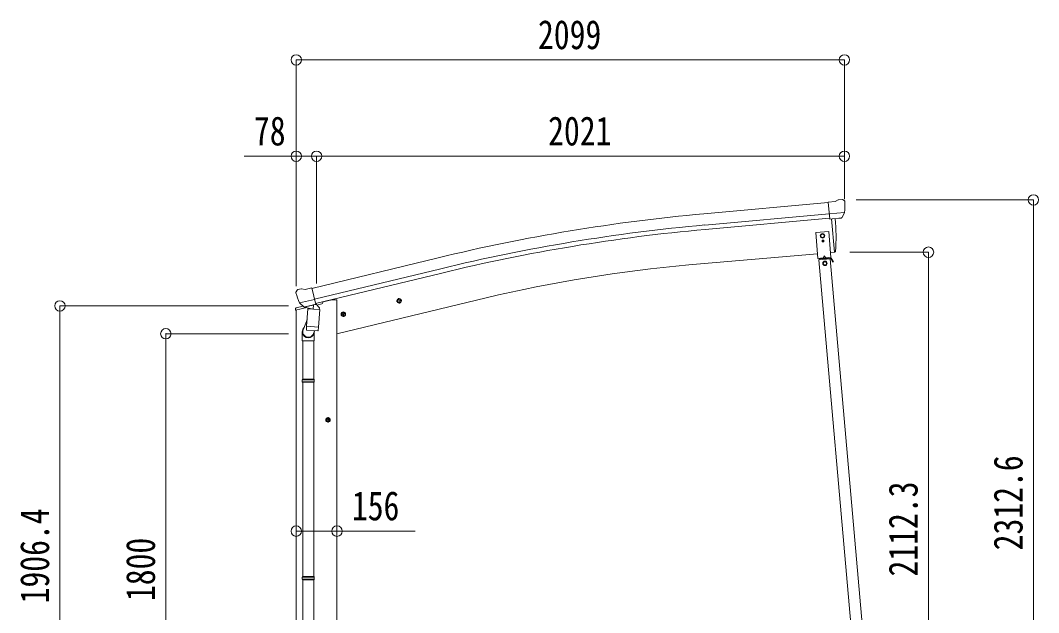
# Model space of a CAD drawing. Units: millimetres at full size, sheet at 1:40. Extents: x -11181 to 11305, y -7804 to 7716.
# Drawn here: x -3932 to -33, y -2434 to -165 of the extents above; entities that cross this region are included whole.
import ezdxf
from ezdxf.enums import TextEntityAlignment as Align

# ---------------------------------------------------------------- set-up
doc = ezdxf.new("R2010")
doc.units = ezdxf.units.MM
doc.header["$LTSCALE"] = 40
doc.header["$PDMODE"] = 32
doc.header["$PDSIZE"] = 40
for name, color, linetype, lineweight in [('0-1_本体', 4, 'Continuous', 9), ('0-2_部品', 7, 'Continuous', 9), ('0-A_寸法', 6, 'Continuous', 9), ('1-1_GLASS', 4, 'Continuous', 9), ('1-2_GLASS_SEAL', 4, 'Continuous', 9)]:
    doc.layers.add(name, color=color, linetype=linetype, lineweight=lineweight)
doc.styles.add('ＭＳ ゴシック', font='')
doc.styles.get('ＭＳ ゴシック').set_extended_font_data('MS Gothic')

msp = doc.modelspace()

# ---------------------------------------------------------------- linework, layer by layer
at = {"layer": '0-1_本体'}
for p, q in [((-838.17, -863.45), (-1315.1, -906.51)), ((-834.46, -906.29), (-1311.24, -949.29)), ((-832.93, -923.27), (-1309.71, -966.27)), ((-825.78, -925.9), (-814.62, -1053.5)), ((-2814.96, -1192.21), (-2332.03, -1074.91)), ((-879.16, -1059.15), (-1372.49, -1102.31)), ((-814.62, -1053.5), (-829.35, -1054.79)), ((-2804.93, -1233.98), (-2321.9, -1116.65)), ((-2800.96, -1250.55), (-2317.87, -1133.21)), ((-2719.59, -1365.83), (-2148.12, -1228.63)), ((-2719.23, -1236.17), (-2719.23, -3165.55)), ((-2875.23, -1275.76), (-2875.23, -3166.05))]:
    msp.add_line(p, q, dxfattribs=at)
msp.add_lwpolyline([(-2719.23, -1236.17), (-2739.23, -1236.17), (-2772.74, -1244.22)], dxfattribs=at)
for centre, radius, start, end in [((-690.5, -7832.95), 6954.55, 95.15276, 103.65276), ((-690.5, -7832.95), 6911.6, 95.15276, 103.65276), ((-690.5, -7832.95), 6894.55, 95.15276, 103.65276), ((-910.38, -6384.19), 5302.05, 95, 103.5)]:
    msp.add_arc(centre, radius, start, end, dxfattribs=at)
at = {"layer": '0-2_部品'}
for p, q in [((-811.74, -859.51), (-800.02, -852.75)), ((-785.12, -851.16), (-798.78, -852.36)), ((-775.98, -856.91), (-781.47, -852.31)), ((-811.74, -859.51), (-838.31, -861.84)), ((-832.65, -926.5), (-838.31, -861.84)), ((-774.92, -858.95), (-774.8, -860.3)), ((-775.44, -901.8), (-834.36, -906.96)), ((-822.69, -925.63), (-832.65, -926.5)), ((-825.78, -925.9), (-814.62, -1053.5)), ((-789.08, -922.69), (-796.79, -923.36)), ((-786.69, -921.29), (-775.76, -902.35)), ((-814.62, -1053.5), (-812.56, -1053.25)), ((-2876.43, -1207.74), (-2876.16, -1208.89)), ((-2872.21, -1199.17), (-2876.07, -1205.46)), ((-2869.12, -1196.92), (-2855.93, -1193.75)), ((-2841.38, -1196.43), (-2854.64, -1193.73)), ((-2841.38, -1196.43), (-2815.44, -1190.2)), ((-2862.38, -1248.05), (-2804.87, -1234.24)), ((-2773, -1243.72), (-2773, -1247.03)), ((-2490.75, -1241.98), (-2471.3, -1237.31)), ((-2486.19, -1234.21), (-2488.33, -1241.4)), ((-2478.9, -1232.45), (-2486.19, -1234.21)), ((-2478.69, -1249.37), (-2483.36, -1229.93)), ((-2473.73, -1237.9), (-2478.9, -1232.45)), ((-2475.86, -1245.09), (-2473.73, -1237.9)), ((-2877.56, -1276.07), (-2834.85, -1265.82)), ((-2877.56, -1269.18), (-2877.56, -1276.07)), ((-2849.05, -1259.97), (-2875.26, -1266.27)), ((-2845.53, -1262.96), (-2861.9, -1248.47)), ((-2842.82, -1263.52), (-2835.3, -1261.72)), ((-2841.98, -1263.42), (-2840.45, -1263.05)), ((-2840.45, -1263.05), (-2803.75, -1254.24)), ((-2838.61, -1263.28), (-2838.66, -1264.02)), ((-2837.91, -1265.06), (-2812.09, -1271.5)), ((-2830.99, -1270.41), (-2835.66, -1337.24)), ((-2785.3, -1273.6), (-2830.99, -1270.41)), ((-2829.21, -1267.23), (-2829.44, -1270.52)), ((-2809.7, -1256.06), (-2810.72, -1270.67)), ((-2803.75, -1254.24), (-2802.22, -1253.87)), ((-2800.66, -1251.77), (-2799.72, -1251.83)), ((-2799.72, -1251.83), (-2786.41, -1267.15)), ((-2795.73, -1256.43), (-2776.84, -1251.89)), ((-2789.98, -1340.44), (-2785.3, -1273.6)), ((-2786.41, -1267.15), (-2786.85, -1273.49)), ((-2700.12, -1285.56), (-2702.25, -1292.76)), ((-2692.82, -1283.81), (-2700.12, -1285.56)), ((-2692.62, -1300.73), (-2697.28, -1281.28)), ((-2687.65, -1289.26), (-2692.82, -1283.81)), ((-2833.93, -1312.48), (-2848.63, -1351.03)), ((-2704.67, -1293.34), (-2685.23, -1288.67)), ((-2689.78, -1296.45), (-2687.65, -1289.26)), ((-2852, -1393.11), (-2852, -1358.76)), ((-2836.52, -1349.71), (-2835.65, -1337.24)), ((-2836.13, -1351.07), (-2836.13, -1351.07)), ((-2789.98, -1340.44), (-2835.66, -1337.24)), ((-2834.68, -1351.85), (-2792.98, -1354.76)), ((-2804.6, -1353.95), (-2809.14, -1365.27)), ((-2806, -1358.46), (-2806, -1393.11)), ((-2789.99, -1340.44), (-2790.88, -1353.13)), ((-2806, -1393.11), (-2852, -1393.11)), ((-2850, -1393.11), (-2850, -1539.81)), ((-2808, -1393.11), (-2808, -1539.81)), ((-2852, -1541.81), (-2851, -1539.81)), ((-2806, -1541.81), (-2852, -1541.81)), ((-2806, -1549.81), (-2852, -1549.81)), ((-2807, -1539.81), (-2851, -1539.81)), ((-2807, -1551.81), (-2851, -1551.81)), ((-2850, -1551.81), (-2850, -2296)), ((-2808, -1551.81), (-2808, -2296)), ((-2806, -1541.81), (-2807, -1539.81)), ((-2806, -1549.81), (-2807, -1551.81)), ((-2806, -1541.81), (-2806, -1549.81)), ((-2743.48, -1695.92), (-2763.48, -1695.92)), ((-2753.48, -1688.41), (-2759.98, -1692.17)), ((-2759.98, -1692.17), (-2759.98, -1699.67)), ((-2759.98, -1699.67), (-2753.48, -1703.43)), ((-2753.48, -1705.92), (-2753.48, -1685.92)), ((-2746.98, -1692.17), (-2753.48, -1688.41)), ((-2852, -2298), (-2851, -2296)), ((-2806, -2298), (-2852, -2298)), ((-2807, -2296), (-2851, -2296)), ((-2806, -2298), (-2807, -2296)), ((-2806, -2298), (-2806, -2306)), ((-2806, -2306), (-2852, -2306)), ((-2807, -2308), (-2851, -2308)), ((-2850, -2308), (-2850, -3058.18)), ((-2808, -2308), (-2808, -3058.18)), ((-2806, -2306), (-2807, -2308))]:
    msp.add_line(p, q, dxfattribs=at)
for points in [[(-822.69, -925.63), (-822.42, -925.7), (-797.04, -923.48), (-796.79, -923.36)], [(-775.37, -901.17), (-775.66, -902.16), (-775.76, -902.35)], [(-2810.02, -1255.65), (-2800.29, -1253.32), (-2815.44, -1190.2)], [(-2862.65, -1247.47), (-2862.06, -1248.31), (-2861.9, -1248.47)], [(-2488.33, -1241.4), (-2483.16, -1246.85), (-2475.86, -1245.09)], [(-2810.02, -1255.65), (-2810.25, -1255.8), (-2835.02, -1261.75), (-2835.3, -1261.72)], [(-2702.25, -1292.76), (-2697.08, -1298.2), (-2689.78, -1296.45)], [(-2852, -1541.81), (-2852, -1549.81), (-2851, -1551.81)], [(-2753.48, -1703.43), (-2746.98, -1699.67), (-2746.98, -1692.17)], [(-2852, -2298), (-2852, -2306), (-2851, -2308)]]:
    msp.add_lwpolyline(points, dxfattribs=at)
for centre, radius in [((-2481.03, -1239.65), 8.5), ((-2481.03, -1239.65), 7.7), ((-2481.03, -1239.65), 6.5), ((-2694.95, -1291.01), 8.5), ((-2694.95, -1291.01), 7.7), ((-2694.95, -1291.01), 6.5), ((-2753.48, -1695.92), 8.5), ((-2753.48, -1695.92), 7.7), ((-2753.48, -1695.92), 6.5)]:
    msp.add_circle(centre, radius, dxfattribs=at)
for centre, radius, start, end in [((-798.52, -855.35), 3, 95, 120), ((-784.68, -856.14), 5, 50.00648, 94.99352), ((-976.43, -877.94), 202.4, 353.4085, 5), ((-1708.38, -997.69), 900, 356.63919, 4.64986), ((-812.93, -1050.27), 3, 277, 356.63919), ((-2867.95, -1201.78), 5, 103.5, 148.5), ((-2855.23, -1196.67), 3, 78.5, 103.5), ((-2679.35, -1161.64), 202.4, 193.5, 205.09125), ((-2778, -1247.03), 5, 283.5, 0), ((-2874.56, -1269.18), 3, 103.5, 180), ((-2842.1, -1262.93), 0.5, 248.23754, 283.5), ((-2839.11, -1263.24), 0.5, 356, 103.5), ((-2837.67, -1264.09), 1, 176, 256), ((-2811.74, -1270.53), 1.03, 250.03897, 351.96569), ((-2809.1, -1256.14), 0.604, 100.59842, 172.20595), ((-2802.33, -1253.39), 0.5, 283.5, 318.76246), ((-2822, -1358.76), 30, 177.45142, 180), ((-2834.58, -1349.88), 1.95, 175.04017, 217.47766), ((-2834.54, -1349.85), 2, 217.40962, 266), ((-2792.84, -1352.77), 2, 266, 349.46843)]:
    msp.add_arc(centre, radius, start, end, dxfattribs=at)
for centre, major_axis, ratio, start_param, end_param in [((-770.59, -854.91), (-15.35, 3.44), 0.101033, 5.9751426, 5.9753737), ((-777.91, -859.21), (2.71, -1.31), 0.997474, 0.5366567, 1.3225652), ((-789.35, -919.69), (1.62, -2.54), 0.997631, 5.8041905, 5.8929484), ((-789.42, -919.58), (-3.5, 2.17), 0.650902, 2.1145521, 2.1873627), ((-789.29, -919.78), (1.62, -2.54), 0.997631, 5.965759, 6.7621801), ((-2873.51, -1207.03), (-1.57, -2.57), 0.99628, 4.712389, 5.4996506), ((-2843.54, -1260.7), (-0.73, -2.92), 0.997631, 5.8041905, 6.6006116), ((-2843.48, -1260.48), (2.63, 3.16), 0.650902, 4.0958226, 4.1686332), ((-2843.51, -1260.6), (-0.73, -2.92), 0.997631, 0.3902369, 0.4789948), ((-2829, -1358.46), (23, 0), 0.996195, 2.3585569, 6.3253237), ((-2829, -1358.46), (21, 0), 0.996195, 2.7786684, 5.9512394)]:
    msp.add_ellipse(centre, major_axis=major_axis, ratio=ratio, start_param=start_param, end_param=end_param, dxfattribs=at)
at = {"layer": '0-A_寸法'}
for p, q in [((-2875.18, -316.99), (-2875.18, -685.99)), ((-2875.18, -316.99), (-776.23, -316.99)), ((-776.23, -316.99), (-776.23, -685.99)), ((-2875.18, -685.99), (-3075.18, -685.99)), ((-2875.18, -685.99), (-2875.18, -1183.3)), ((-2875.18, -685.99), (-2797.23, -685.99)), ((-2797.23, -685.99), (-2797.23, -1172.86)), ((-2797.23, -685.99), (-776.23, -685.99)), ((-776.23, -685.99), (-776.23, -850.42)), ((-52.61, -853.15), (-731.65, -853.15)), ((-52.61, -3165.8), (-52.61, -853.15)), ((-454.41, -1053.5), (-755.83, -1053.5)), ((-454.41, -3165.8), (-454.41, -1053.5)), ((-3780.07, -3165.8), (-3780.07, -1259.43)), ((-3780.07, -1259.43), (-2904.77, -1259.43)), ((-3374.52, -1365.83), (-2904.77, -1365.83)), ((-3374.52, -3165.8), (-3374.52, -1365.83)), ((-2875.23, -2121.9), (-2719.23, -2121.9)), ((-2719.23, -2121.9), (-2419.23, -2121.9))]:
    msp.add_line(p, q, dxfattribs=at)
for p in [(-2875.18, -316.99), (-776.23, -316.99), (-2875.18, -685.99), (-2797.23, -685.99), (-776.23, -685.99), (-52.61, -853.15), (-454.41, -1053.5), (-3780.07, -1259.43), (-3374.52, -1365.83), (-2875.23, -2121.9), (-2719.23, -2121.9)]:
    msp.add_point(p, dxfattribs=at)
at = {"layer": '1-1_GLASS'}
for p, q in [((-734.68, -2676.15), (-874.13, -1082.24)), ((-690.85, -2672.32), (-830.29, -1078.41))]:
    msp.add_line(p, q, dxfattribs=at)
at = {"layer": '1-2_GLASS_SEAL'}
for p, q in [((-859.53, -1010.16), (-860.35, -1010.15)), ((-857.09, -1011.02), (-856.27, -1011.04)), ((-830.29, -1078.41), (-874.13, -1082.24)), ((-829.38, -1075.32), (-872.89, -1079.12)), ((-872.63, -1082.11), (-872.89, -1079.12)), ((-858.19, -1080.85), (-858.45, -1077.86)), ((-858.23, -1080.35), (-846.28, -1079.3)), ((-853.38, -1066.91), (-857.52, -1075.77)), ((-853.38, -1066.91), (-847.78, -1074.92)), ((-846.23, -1079.8), (-846.5, -1076.81)), ((-831.79, -1078.54), (-832.05, -1075.55)), ((-831.83, -1078.04), (-829.16, -1077.81)), ((-818.68, -1090.38), (-826.52, -1076.81)), ((-823.34, -1087.3), (-821.18, -1086.05))]:
    msp.add_line(p, q, dxfattribs=at)
for points in [[(-827.74, -1073.17), (-836.46, -973.55), (-886.27, -977.9), (-877.55, -1077.52)], [(-860.06, -983.16), (-866.56, -986.92), (-866.56, -994.42), (-860.06, -998.17), (-853.56, -994.42), (-853.56, -986.92)], [(-837.53, -1076.03), (-867.42, -1078.64), (-867.59, -1076.65), (-837.7, -1074.04)], [(-850.82, -1088.76), (-857.32, -1092.51), (-857.32, -1100.02), (-850.82, -1103.77), (-844.32, -1100.02), (-844.32, -1092.51)]]:
    msp.add_lwpolyline(points, close=True, dxfattribs=at)
for points in [[(-860.35, -1010.15), (-860.37, -1010.97), (-859.55, -1010.98)], [(-858.74, -1011.81), (-858.76, -1012.63), (-857.94, -1012.65), (-857.92, -1011.83)], [(-857.88, -1009.37), (-857.87, -1008.55), (-858.69, -1008.54), (-858.7, -1009.36)], [(-856.27, -1011.04), (-856.26, -1010.22), (-857.08, -1010.2)], [(-818.68, -1090.38), (-820.84, -1091.63), (-828.68, -1078.06)]]:
    msp.add_lwpolyline(points, dxfattribs=at)
for centre, radius in [((-860.06, -990.67), 8.5), ((-860.06, -990.67), 7.7), ((-860.06, -990.67), 6.5), ((-858.31, -1010.59), 3.75), ((-850.82, -1096.26), 8.5), ((-850.82, -1096.26), 7.7), ((-850.82, -1096.26), 6.5)]:
    msp.add_circle(centre, radius, dxfattribs=at)
for centre, radius, start, end in [((-859.56, -1011.8), 0.82, 359, 89), ((-859.52, -1009.34), 0.82, 269, 359), ((-857.1, -1011.84), 0.82, 89, 179), ((-857.06, -1009.38), 0.82, 179, 269), ((-829.12, -1078.31), 3, 30, 95), ((-829.12, -1078.31), 0.5, 30, 95)]:
    msp.add_arc(centre, radius, start, end, dxfattribs=at)

# ---------------------------------------------------------------- texts
at = {"layer": '0-A_寸法', "color": 7, "style": 'ＭＳ ゴシック', "width": 0.8}
for s, p in [('2099', (-1949.71, -308.99)), ('78', (-3037.18, -677.99)), ('2021', (-1910.73, -677.99)), ('156', (-2662.23, -2113.9))]:
    msp.add_text(s, height=111.4, dxfattribs=at).set_placement(p, align=Align.BOTTOM_LEFT)
for s, p in [('2312.6', (-60.61, -2195.48)), ('2112.3', (-462.41, -2295.65)), ('1906.4', (-3788.07, -2398.61)), ('1800', (-3382.52, -2389.81))]:
    msp.add_text(s, height=111.4, rotation=90, dxfattribs=at).set_placement(p, align=Align.BOTTOM_LEFT)

doc.saveas('drawing.dxf')
